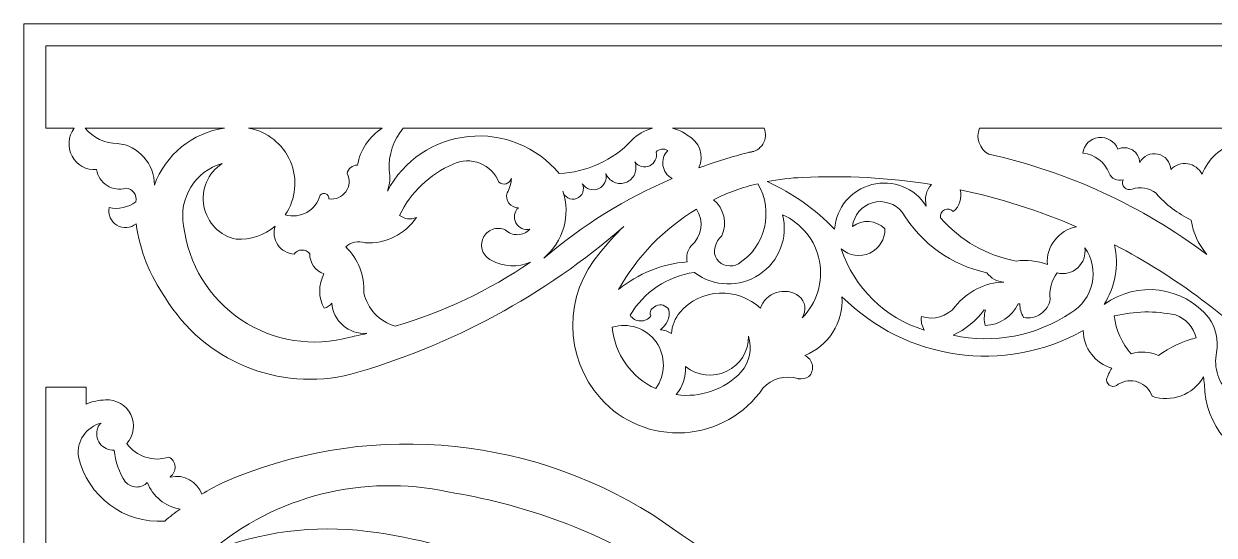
# Model space of a CAD drawing. Header units: millimetres. Extents: x 4874 to 5118, y 2699 to 2963.
# Drawn here: x 4873.8 to 4981, y 2774.8 to 2820.9 of the extents above; entities that cross this region are included whole.
import ezdxf

# ---------------------------------------------------------------- set-up
doc = ezdxf.new("R2010")
doc.units = ezdxf.units.MM
doc.header["$MEASUREMENT"] = 0
doc.layers.add('SITARA ALL', color=18, linetype='Continuous', true_color=0x000000)

msp = doc.modelspace()

# ---------------------------------------------------------------- linework, layer by layer
at = {"layer": 'SITARA ALL', "lineweight": 9}
for points, knots in [([(4873.81, 2820.88), (4873.81, 2820.88), (5117.81, 2820.88), (5117.81, 2820.88), (5117.81, 2820.88), (5117.81, 2698.88), (5117.81, 2698.88), (5117.81, 2698.88), (4873.81, 2698.88), (4873.81, 2698.88), (4873.81, 2698.88), (4873.81, 2820.88), (4873.81, 2820.88)], [0, 0, 0, 0, 0.25, 0.25, 0.25, 0.5, 0.5, 0.5, 0.75, 0.75, 0.75, 1, 1, 1, 1]), ([(4989.61, 2782.67), (4989.61, 2782.67), (4989.75, 2782.72), (4989.75, 2782.72), (4991.12, 2783.36), (4992.69, 2783.46), (4994.13, 2782.99), (5002.67, 2775.35), (5011.71, 2768.3), (5021.2, 2761.88), (5032.85, 2754.53), (5047.39, 2753.45), (5060, 2759.01), (5060.61, 2759.32), (5061.2, 2759.66), (5061.78, 2760.02), (5062.2, 2758.86), (5063.41, 2758.2), (5064.61, 2758.47), (5064.61, 2758.47), (5064.64, 2758.43), (5064.64, 2758.43), (5064.34, 2758.23), (5064.17, 2757.88), (5064.19, 2757.52), (5064.22, 2757.16), (5064.43, 2756.83), (5064.75, 2756.67), (5066.15, 2757.13), (5067.68, 2756.64), (5068.54, 2755.44), (5067.9, 2754.73), (5067.76, 2753.7), (5068.18, 2752.83), (5068.61, 2751.97), (5069.5, 2751.46), (5070.45, 2751.53), (5071.05, 2751.53), (5071.64, 2751.65), (5072.19, 2751.9), (5072.19, 2751.9), (5072.19, 2750.39), (5072.19, 2750.39), (5072.19, 2750.39), (5075.81, 2750.39), (5075.81, 2750.39), (5075.81, 2750.39), (5075.81, 2818.88), (5075.81, 2818.88), (5075.81, 2818.88), (4875.81, 2818.88), (4875.81, 2818.88), (4875.81, 2818.88), (4875.81, 2811.48), (4875.81, 2811.48), (4875.81, 2811.48), (4878.36, 2811.48), (4878.36, 2811.48), (4877.8, 2810.75), (4877.72, 2809.77), (4878.16, 2808.96), (4878.59, 2808.15), (4879.45, 2807.68), (4880.36, 2807.75), (4880.46, 2807.16), (4880.8, 2806.64), (4881.31, 2806.32), (4881.81, 2806), (4882.42, 2805.91), (4883, 2806.07), (4883.29, 2806.06), (4883.55, 2805.91), (4883.73, 2805.68), (4883.9, 2805.45), (4883.96, 2805.15), (4883.89, 2804.86), (4883.21, 2804.34), (4882.33, 2804.14), (4881.49, 2804.33), (4881.37, 2803.7), (4881.65, 2803.07), (4882.2, 2802.74), (4882.75, 2802.42), (4883.44, 2802.46), (4883.92, 2802.87), (4884.26, 2800.48), (4885.16, 2798.2), (4886.55, 2796.23), (4890, 2790.51), (4896.77, 2787.71), (4903.25, 2789.32), (4912.33, 2791.89), (4920.72, 2796.43), (4927.83, 2802.62), (4927.06, 2801.9), (4926.35, 2801.12), (4925.7, 2800.28), (4922.4, 2796.51), (4922.42, 2790.88), (4925.75, 2787.13), (4927.66, 2785.01), (4930.43, 2783.88), (4933.28, 2784.06), (4936.13, 2784.25), (4938.73, 2785.71), (4940.35, 2788.06), (4941.14, 2788.94), (4942.38, 2789.28), (4943.51, 2788.94), (4943.51, 2788.94), (4943.56, 2788.92), (4943.56, 2788.92), (4943.88, 2788.87), (4944.21, 2788.93), (4944.48, 2789.11), (4944.75, 2789.38), (4944.87, 2789.78), (4944.8, 2790.16), (4944.72, 2790.54), (4944.47, 2790.87), (4944.11, 2791.02), (4946.27, 2791.87), (4947.62, 2794), (4947.47, 2796.31), (4953.21, 2790.55), (4962.07, 2789.3), (4969.19, 2793.25), (4969.21, 2791.68), (4970.26, 2790.31), (4971.76, 2789.87), (4971.54, 2789.55), (4971.38, 2789.19), (4971.28, 2788.82), (4971.29, 2788.57), (4971.45, 2788.35), (4971.68, 2788.27), (4971.91, 2788.18), (4972.17, 2788.24), (4972.34, 2788.42), (4972.87, 2788.76), (4973.53, 2788.84), (4974.12, 2788.62), (4974.72, 2788.41), (4975.19, 2787.94), (4975.38, 2787.34), (4977.15, 2786.75), (4979.08, 2787.47), (4980.01, 2789.08), (4980.04, 2788.86), (4980.07, 2788.64), (4980.1, 2788.41), (4980.13, 2784.75), (4982.76, 2781.64), (4986.36, 2780.99), (4986.79, 2780.89), (4987.24, 2781.12), (4987.41, 2781.53), (4987.58, 2781.94), (4987.46, 2782.39), (4987.08, 2782.63), (4987.91, 2782.38), (4988.79, 2782.4), (4989.61, 2782.67)], [0, 0, 0, 0, 0.018519, 0.018519, 0.018519, 0.037037, 0.037037, 0.037037, 0.055556, 0.055556, 0.055556, 0.074074, 0.074074, 0.074074, 0.092593, 0.092593, 0.092593, 0.111111, 0.111111, 0.111111, 0.12963, 0.12963, 0.12963, 0.148148, 0.148148, 0.148148, 0.166667, 0.166667, 0.166667, 0.185185, 0.185185, 0.185185, 0.203704, 0.203704, 0.203704, 0.222222, 0.222222, 0.222222, 0.240741, 0.240741, 0.240741, 0.259259, 0.259259, 0.259259, 0.277778, 0.277778, 0.277778, 0.296296, 0.296296, 0.296296, 0.314815, 0.314815, 0.314815, 0.333333, 0.333333, 0.333333, 0.351852, 0.351852, 0.351852, 0.37037, 0.37037, 0.37037, 0.388889, 0.388889, 0.388889, 0.407407, 0.407407, 0.407407, 0.425926, 0.425926, 0.425926, 0.444444, 0.444444, 0.444444, 0.462963, 0.462963, 0.462963, 0.481481, 0.481481, 0.481481, 0.5, 0.5, 0.5, 0.518519, 0.518519, 0.518519, 0.537037, 0.537037, 0.537037, 0.555556, 0.555556, 0.555556, 0.574074, 0.574074, 0.574074, 0.592593, 0.592593, 0.592593, 0.611111, 0.611111, 0.611111, 0.62963, 0.62963, 0.62963, 0.648148, 0.648148, 0.648148, 0.666667, 0.666667, 0.666667, 0.685185, 0.685185, 0.685185, 0.703704, 0.703704, 0.703704, 0.722222, 0.722222, 0.722222, 0.740741, 0.740741, 0.740741, 0.759259, 0.759259, 0.759259, 0.777778, 0.777778, 0.777778, 0.796296, 0.796296, 0.796296, 0.814815, 0.814815, 0.814815, 0.833333, 0.833333, 0.833333, 0.851852, 0.851852, 0.851852, 0.87037, 0.87037, 0.87037, 0.888889, 0.888889, 0.888889, 0.907407, 0.907407, 0.907407, 0.925926, 0.925926, 0.925926, 0.944444, 0.944444, 0.944444, 0.962963, 0.962963, 0.962963, 0.981481, 0.981481, 0.981481, 1, 1, 1, 1]), ([(4885.57, 2806.34), (4885.59, 2808.27), (4884.15, 2809.9), (4882.23, 2810.11), (4881.11, 2810.11), (4880.04, 2810.61), (4879.33, 2811.48), (4879.33, 2811.48), (4891.89, 2811.48), (4891.89, 2811.48), (4888.99, 2811.08), (4886.56, 2809.1), (4885.57, 2806.34)], [0, 0, 0, 0, 0.25, 0.25, 0.25, 0.5, 0.5, 0.5, 0.75, 0.75, 0.75, 1, 1, 1, 1]), ([(4897.35, 2803.68), (4898.31, 2805.1), (4898.49, 2806.91), (4897.81, 2808.49), (4897.14, 2810.06), (4895.73, 2811.19), (4894.04, 2811.48), (4894.04, 2811.48), (4906.08, 2811.48), (4906.08, 2811.48), (4904.9, 2810.73), (4904.09, 2809.52), (4903.85, 2808.15), (4903.39, 2808.17), (4903, 2807.85), (4902.92, 2807.4), (4903.19, 2806.87), (4903.14, 2806.24), (4902.8, 2805.76), (4902.45, 2805.27), (4901.86, 2805.02), (4901.28, 2805.11), (4901.3, 2805.3), (4901.19, 2805.5), (4901.01, 2805.57), (4900.83, 2805.65), (4900.62, 2805.6), (4900.49, 2805.45), (4900.32, 2804.79), (4899.89, 2804.23), (4899.3, 2803.9), (4898.71, 2803.57), (4898, 2803.49), (4897.35, 2803.68)], [0, 0, 0, 0, 0.090909, 0.090909, 0.090909, 0.181818, 0.181818, 0.181818, 0.272727, 0.272727, 0.272727, 0.363636, 0.363636, 0.363636, 0.454545, 0.454545, 0.454545, 0.545455, 0.545455, 0.545455, 0.636364, 0.636364, 0.636364, 0.727273, 0.727273, 0.727273, 0.818182, 0.818182, 0.818182, 0.909091, 0.909091, 0.909091, 1, 1, 1, 1]), ([(4906.54, 2805.82), (4906.78, 2806.42), (4906.83, 2807.08), (4906.69, 2807.71), (4906.64, 2809.08), (4907.09, 2810.42), (4907.96, 2811.48), (4907.96, 2811.48), (4930.41, 2811.48), (4930.41, 2811.48), (4929.7, 2811.3), (4929.05, 2810.92), (4928.55, 2810.39), (4926.84, 2808.58), (4924.5, 2807.51), (4922.01, 2807.4), (4920.01, 2809.8), (4916.95, 2811.05), (4913.84, 2810.73), (4910.74, 2810.41), (4908, 2808.58), (4906.54, 2805.82)], [0, 0, 0, 0, 0.142857, 0.142857, 0.142857, 0.285714, 0.285714, 0.285714, 0.428571, 0.428571, 0.428571, 0.571429, 0.571429, 0.571429, 0.714286, 0.714286, 0.714286, 0.857143, 0.857143, 0.857143, 1, 1, 1, 1]), ([(4934.57, 2807.9), (4935.09, 2809), (4934.63, 2810.31), (4933.54, 2810.85), (4933.15, 2811.15), (4932.69, 2811.36), (4932.21, 2811.48), (4932.21, 2811.48), (4940.46, 2811.48), (4940.46, 2811.48), (4940.66, 2811.01), (4940.62, 2810.48), (4940.35, 2810.05), (4940.08, 2809.62), (4939.62, 2809.34), (4939.12, 2809.31), (4937.58, 2808.92), (4936.06, 2808.45), (4934.57, 2807.9)], [0, 0, 0, 0, 0.166667, 0.166667, 0.166667, 0.333333, 0.333333, 0.333333, 0.5, 0.5, 0.5, 0.666667, 0.666667, 0.666667, 0.833333, 0.833333, 0.833333, 1, 1, 1, 1]), ([(4980.3, 2800.12), (4974.48, 2804.48), (4967.8, 2807.56), (4960.69, 2809.14), (4959.86, 2809.59), (4959.5, 2810.6), (4959.84, 2811.48), (4959.84, 2811.48), (4982.2, 2811.48), (4982.2, 2811.48), (4982.58, 2811.12), (4982.84, 2810.66), (4982.95, 2810.15), (4981.55, 2809.74), (4980.41, 2808.7), (4979.89, 2807.34), (4979.63, 2807.84), (4979.15, 2808.19), (4978.59, 2808.28), (4978.03, 2808.36), (4977.46, 2808.17), (4977.07, 2807.76), (4977.04, 2808.44), (4976.56, 2809.01), (4975.9, 2809.15), (4975.24, 2809.29), (4974.59, 2808.99), (4974.28, 2808.38), (4974.26, 2808.85), (4974.01, 2809.28), (4973.61, 2809.52), (4973.21, 2809.76), (4972.72, 2809.79), (4972.3, 2809.6), (4972.03, 2810.3), (4971.32, 2810.73), (4970.57, 2810.63), (4969.82, 2810.54), (4969.24, 2809.98), (4969.16, 2809.23), (4970.22, 2809.12), (4971.13, 2808.43), (4971.52, 2807.44), (4971.71, 2806.94), (4972.26, 2806.67), (4972.78, 2806.83), (4972.66, 2806.6), (4972.71, 2806.32), (4972.89, 2806.13), (4973.07, 2805.94), (4973.35, 2805.89), (4973.58, 2806), (4974.32, 2806.26), (4975.14, 2806.11), (4975.74, 2805.62), (4976.63, 2804.61), (4977.7, 2803.78), (4978.91, 2803.2), (4979.07, 2802.06), (4979.56, 2801), (4980.3, 2800.12)], [0, 0, 0, 0, 0.05, 0.05, 0.05, 0.1, 0.1, 0.1, 0.15, 0.15, 0.15, 0.2, 0.2, 0.2, 0.25, 0.25, 0.25, 0.3, 0.3, 0.3, 0.35, 0.35, 0.35, 0.4, 0.4, 0.4, 0.45, 0.45, 0.45, 0.5, 0.5, 0.5, 0.55, 0.55, 0.55, 0.6, 0.6, 0.6, 0.65, 0.65, 0.65, 0.7, 0.7, 0.7, 0.75, 0.75, 0.75, 0.8, 0.8, 0.8, 0.85, 0.85, 0.85, 0.9, 0.9, 0.9, 0.95, 0.95, 0.95, 1, 1, 1, 1]), ([(4920.62, 2799.78), (4924.1, 2802.73), (4927.99, 2805.14), (4932.18, 2806.95), (4931.74, 2807.19), (4931.43, 2807.62), (4931.35, 2808.11), (4931.28, 2808.61), (4931.43, 2809.11), (4931.78, 2809.47), (4931.45, 2809.69), (4931, 2809.63), (4930.74, 2809.33), (4930.86, 2808.83), (4930.61, 2808.32), (4930.16, 2808.1), (4929.7, 2807.89), (4929.13, 2808.04), (4928.82, 2808.44), (4928.96, 2808.09), (4928.96, 2807.7), (4928.81, 2807.36), (4928.66, 2807.01), (4928.38, 2806.74), (4928.03, 2806.6), (4927.68, 2806.46), (4927.3, 2806.47), (4926.95, 2806.62), (4926.61, 2806.77), (4926.34, 2807.05), (4926.2, 2807.4), (4926.35, 2806.85), (4926.08, 2806.28), (4925.57, 2806.04), (4925.05, 2805.8), (4924.41, 2806), (4924.08, 2806.47), (4924.21, 2806.23), (4924.22, 2805.95), (4924.13, 2805.69), (4924.03, 2805.44), (4923.82, 2805.24), (4923.57, 2805.15), (4923.32, 2805.05), (4923.03, 2805.07), (4922.8, 2805.2), (4922.56, 2805.33), (4922.39, 2805.56), (4922.33, 2805.82), (4923.07, 2803.65), (4922.39, 2801.24), (4920.62, 2799.78)], [0, 0, 0, 0, 0.058824, 0.058824, 0.058824, 0.117647, 0.117647, 0.117647, 0.176471, 0.176471, 0.176471, 0.235294, 0.235294, 0.235294, 0.294118, 0.294118, 0.294118, 0.352941, 0.352941, 0.352941, 0.411765, 0.411765, 0.411765, 0.470588, 0.470588, 0.470588, 0.529412, 0.529412, 0.529412, 0.588235, 0.588235, 0.588235, 0.647059, 0.647059, 0.647059, 0.705882, 0.705882, 0.705882, 0.764706, 0.764706, 0.764706, 0.823529, 0.823529, 0.823529, 0.882353, 0.882353, 0.882353, 0.941176, 0.941176, 0.941176, 1, 1, 1, 1]), ([(4903.19, 2792.67), (4899.85, 2791.73), (4896.27, 2792.3), (4893.39, 2794.22), (4890.51, 2796.15), (4888.61, 2799.25), (4888.2, 2802.69), (4887.73, 2805.17), (4889.23, 2807.6), (4891.66, 2808.3), (4890.39, 2807.46), (4889.75, 2805.95), (4890.03, 2804.45), (4890.32, 2802.96), (4891.45, 2801.79), (4892.93, 2801.48), (4894.21, 2801.42), (4895.46, 2801.84), (4896.44, 2802.66), (4896.25, 2802.1), (4896.34, 2801.48), (4896.67, 2800.98), (4897.01, 2800.49), (4897.55, 2800.18), (4898.15, 2800.15), (4898.31, 2800.37), (4898.56, 2800.51), (4898.84, 2800.51), (4899.12, 2800.52), (4899.38, 2800.39), (4899.55, 2800.17), (4899.55, 2799.36), (4900.06, 2798.63), (4900.83, 2798.36), (4900.31, 2797.39), (4900.32, 2796.23), (4900.86, 2795.27), (4901.13, 2795.34), (4901.38, 2795.5), (4901.55, 2795.73), (4901.6, 2794.95), (4901.96, 2794.23), (4902.55, 2793.72), (4903.13, 2793.21), (4903.89, 2792.96), (4904.66, 2793.01), (4904.66, 2793.01), (4904.66, 2792.98), (4904.66, 2792.98), (4904.17, 2792.87), (4903.68, 2792.77), (4903.19, 2792.67)], [0, 0, 0, 0, 0.058824, 0.058824, 0.058824, 0.117647, 0.117647, 0.117647, 0.176471, 0.176471, 0.176471, 0.235294, 0.235294, 0.235294, 0.294118, 0.294118, 0.294118, 0.352941, 0.352941, 0.352941, 0.411765, 0.411765, 0.411765, 0.470588, 0.470588, 0.470588, 0.529412, 0.529412, 0.529412, 0.588235, 0.588235, 0.588235, 0.647059, 0.647059, 0.647059, 0.705882, 0.705882, 0.705882, 0.764706, 0.764706, 0.764706, 0.823529, 0.823529, 0.823529, 0.882353, 0.882353, 0.882353, 0.941176, 0.941176, 0.941176, 1, 1, 1, 1]), ([(4907.24, 2793.65), (4905.82, 2794.06), (4904.74, 2795.22), (4904.43, 2796.66), (4904.51, 2798.21), (4903.91, 2799.72), (4902.79, 2800.8), (4903.26, 2801.23), (4903.93, 2801.36), (4904.53, 2801.16), (4906.37, 2801.04), (4908.13, 2801.91), (4909.15, 2803.45), (4908.65, 2803.21), (4908.07, 2803.29), (4907.64, 2803.63), (4908.64, 2805.7), (4910.35, 2807.34), (4912.46, 2808.25), (4913.22, 2808.6), (4914.1, 2808.63), (4914.88, 2808.32), (4915.66, 2808.01), (4916.28, 2807.39), (4916.59, 2806.61), (4916.77, 2806.46), (4917.01, 2806.41), (4917.24, 2806.48), (4917.46, 2806.55), (4917.64, 2806.72), (4917.71, 2806.95), (4917.69, 2806.5), (4917.56, 2806.06), (4917.33, 2805.67), (4917.22, 2805.35), (4917.28, 2805), (4917.48, 2804.73), (4917.68, 2804.46), (4918, 2804.31), (4918.34, 2804.32), (4917.96, 2803.97), (4917.86, 2803.4), (4918.11, 2802.95), (4918.36, 2802.49), (4918.87, 2802.26), (4919.37, 2802.39), (4919.09, 2802.08), (4918.69, 2801.9), (4918.28, 2801.89), (4917.86, 2801.88), (4917.45, 2802.04), (4917.15, 2802.33), (4916.79, 2802.49), (4916.37, 2802.51), (4916, 2802.37), (4915.62, 2802.23), (4915.32, 2801.95), (4915.16, 2801.58), (4914.99, 2801.22), (4914.98, 2800.8), (4915.12, 2800.43), (4915.26, 2800.05), (4915.54, 2799.75), (4915.9, 2799.59), (4916.99, 2798.98), (4918.29, 2798.92), (4919.43, 2799.43), (4915.7, 2796.87), (4911.58, 2794.92), (4907.24, 2793.65)], [0, 0, 0, 0, 0.043478, 0.043478, 0.043478, 0.086957, 0.086957, 0.086957, 0.130435, 0.130435, 0.130435, 0.173913, 0.173913, 0.173913, 0.217391, 0.217391, 0.217391, 0.26087, 0.26087, 0.26087, 0.304348, 0.304348, 0.304348, 0.347826, 0.347826, 0.347826, 0.391304, 0.391304, 0.391304, 0.434783, 0.434783, 0.434783, 0.478261, 0.478261, 0.478261, 0.521739, 0.521739, 0.521739, 0.565217, 0.565217, 0.565217, 0.608696, 0.608696, 0.608696, 0.652174, 0.652174, 0.652174, 0.695652, 0.695652, 0.695652, 0.73913, 0.73913, 0.73913, 0.782609, 0.782609, 0.782609, 0.826087, 0.826087, 0.826087, 0.869565, 0.869565, 0.869565, 0.913043, 0.913043, 0.913043, 0.956522, 0.956522, 0.956522, 1, 1, 1, 1]), ([(4946.81, 2802.39), (4945.06, 2804.18), (4943.01, 2805.63), (4940.74, 2806.67), (4941.78, 2806.88), (4942.84, 2807), (4943.9, 2807.04), (4947.79, 2807.24), (4951.68, 2807.03), (4955.52, 2806.41), (4955.05, 2805.88), (4954.88, 2805.16), (4955.06, 2804.47), (4954.01, 2806.11), (4952.04, 2806.88), (4950.16, 2806.4), (4948.28, 2805.91), (4946.93, 2804.33), (4946.81, 2802.39)], [0, 0, 0, 0, 0.166667, 0.166667, 0.166667, 0.333333, 0.333333, 0.333333, 0.5, 0.5, 0.5, 0.666667, 0.666667, 0.666667, 0.833333, 0.833333, 0.833333, 1, 1, 1, 1]), ([(4938.15, 2799.28), (4937.49, 2798.89), (4936.65, 2799.07), (4936.21, 2799.69), (4935.76, 2800.31), (4936.07, 2801.3), (4936.65, 2801.8), (4937.15, 2802.92), (4936.86, 2804.25), (4935.91, 2805.04), (4937.18, 2805.67), (4938.51, 2806.15), (4939.88, 2806.48), (4941.36, 2804.01), (4940.59, 2800.81), (4938.15, 2799.28)], [0, 0, 0, 0, 0.2, 0.2, 0.2, 0.4, 0.4, 0.4, 0.6, 0.6, 0.6, 0.8, 0.8, 0.8, 1, 1, 1, 1]), ([(4965.96, 2799.2), (4965.06, 2799.54), (4964.1, 2799.65), (4963.14, 2799.52), (4960.49, 2800), (4958.09, 2801.38), (4956.33, 2803.42), (4956.28, 2803.71), (4956.43, 2804), (4956.69, 2804.13), (4956.96, 2804.26), (4957.29, 2804.19), (4957.48, 2803.97), (4958.07, 2804.44), (4958.31, 2805.21), (4958.1, 2805.93), (4961.7, 2805.17), (4965.22, 2804.05), (4968.59, 2802.6), (4966.97, 2802.3), (4965.83, 2800.84), (4965.96, 2799.2)], [0, 0, 0, 0, 0.142857, 0.142857, 0.142857, 0.285714, 0.285714, 0.285714, 0.428571, 0.428571, 0.428571, 0.571429, 0.571429, 0.571429, 0.714286, 0.714286, 0.714286, 0.857143, 0.857143, 0.857143, 1, 1, 1, 1]), ([(4954.88, 2793.3), (4951.35, 2794.37), (4948.55, 2797.11), (4947.41, 2800.62), (4948.11, 2799.99), (4949.11, 2799.84), (4949.97, 2800.23), (4950.82, 2800.63), (4951.36, 2801.48), (4951.33, 2802.42), (4950.54, 2803.2), (4949.3, 2803.3), (4948.42, 2802.64), (4948.53, 2803.65), (4949.25, 2804.49), (4950.22, 2804.77), (4951.2, 2805.05), (4952.27, 2804.7), (4952.9, 2803.91), (4954.58, 2801.11), (4957.33, 2799.14), (4960.52, 2798.46), (4960.88, 2797.96), (4961.44, 2797.66), (4962.05, 2797.63), (4960.33, 2797.58), (4958.73, 2796.76), (4957.67, 2795.41), (4956.94, 2794.51), (4955.72, 2794.16), (4954.62, 2794.53), (4954.56, 2794.1), (4954.65, 2793.67), (4954.88, 2793.3)], [0, 0, 0, 0, 0.090909, 0.090909, 0.090909, 0.181818, 0.181818, 0.181818, 0.272727, 0.272727, 0.272727, 0.363636, 0.363636, 0.363636, 0.454545, 0.454545, 0.454545, 0.545455, 0.545455, 0.545455, 0.636364, 0.636364, 0.636364, 0.727273, 0.727273, 0.727273, 0.818182, 0.818182, 0.818182, 0.909091, 0.909091, 0.909091, 1, 1, 1, 1]), ([(4927.36, 2796.95), (4929.03, 2799.93), (4931.44, 2802.42), (4934.36, 2804.19), (4935.07, 2803.13), (4934.86, 2801.7), (4933.88, 2800.88), (4933.55, 2800.48), (4933.42, 2799.95), (4933.54, 2799.44), (4931.27, 2799.27), (4929.11, 2798.4), (4927.36, 2796.95)], [0, 0, 0, 0, 0.25, 0.25, 0.25, 0.5, 0.5, 0.5, 0.75, 0.75, 0.75, 1, 1, 1, 1]), ([(4932.11, 2792.98), (4931.82, 2793.2), (4931.48, 2793.32), (4931.12, 2793.33), (4931.7, 2793.73), (4932, 2794.43), (4931.89, 2795.12), (4931.66, 2795.53), (4931.15, 2795.69), (4930.73, 2795.47), (4930.32, 2795.26), (4930.07, 2795), (4930.27, 2794.57), (4930.04, 2794.28), (4929.69, 2794.11), (4929.31, 2794.12), (4928.94, 2794.13), (4928.59, 2794.32), (4928.39, 2794.63), (4929.63, 2796.72), (4931.75, 2798.14), (4934.16, 2798.5), (4934.18, 2798.49), (4934.2, 2798.47), (4934.22, 2798.46), (4935.93, 2797.18), (4938.26, 2797.12), (4940.03, 2798.31), (4941.81, 2799.49), (4942.65, 2801.62), (4942.12, 2803.69), (4943.85, 2802.92), (4945.09, 2801.36), (4945.44, 2799.51), (4945.79, 2797.65), (4945.2, 2795.73), (4943.87, 2794.39), (4944.3, 2795.03), (4944.18, 2795.89), (4943.59, 2796.37), (4943, 2796.79), (4942.26, 2796.9), (4941.57, 2796.68), (4940.89, 2796.46), (4940.36, 2795.94), (4940.13, 2795.26), (4939.13, 2796.2), (4937.8, 2796.7), (4936.43, 2796.63), (4935.07, 2796.57), (4933.79, 2795.95), (4932.89, 2794.92), (4932.44, 2794.37), (4932.17, 2793.7), (4932.11, 2792.98)], [0, 0, 0, 0, 0.055556, 0.055556, 0.055556, 0.111111, 0.111111, 0.111111, 0.166667, 0.166667, 0.166667, 0.222222, 0.222222, 0.222222, 0.277778, 0.277778, 0.277778, 0.333333, 0.333333, 0.333333, 0.388889, 0.388889, 0.388889, 0.444444, 0.444444, 0.444444, 0.5, 0.5, 0.5, 0.555556, 0.555556, 0.555556, 0.611111, 0.611111, 0.611111, 0.666667, 0.666667, 0.666667, 0.722222, 0.722222, 0.722222, 0.777778, 0.777778, 0.777778, 0.833333, 0.833333, 0.833333, 0.888889, 0.888889, 0.888889, 0.944444, 0.944444, 0.944444, 1, 1, 1, 1]), ([(4957.47, 2792.84), (4958.58, 2793.35), (4959.55, 2794.14), (4960.28, 2795.13), (4960.28, 2795.13), (4960.38, 2795.08), (4960.38, 2795.08), (4960.25, 2794.63), (4960.24, 2794.16), (4960.37, 2793.71), (4961.64, 2793.77), (4962.78, 2794.51), (4963.34, 2795.65), (4963.34, 2795.65), (4963.48, 2795.66), (4963.48, 2795.66), (4963.47, 2795.23), (4963.59, 2794.81), (4963.82, 2794.44), (4964.36, 2794.33), (4964.92, 2794.44), (4965.37, 2794.76), (4965.82, 2795.07), (4966.13, 2795.56), (4966.21, 2796.1), (4966.11, 2796.94), (4966.33, 2797.78), (4966.83, 2798.46), (4967.49, 2798.28), (4968.19, 2798.45), (4968.69, 2798.91), (4969.19, 2799.36), (4969.43, 2800.04), (4969.33, 2800.71), (4969.99, 2799.78), (4970.23, 2798.62), (4969.99, 2797.51), (4969.75, 2796.4), (4969.05, 2795.44), (4968.08, 2794.86), (4964.97, 2792.77), (4961.13, 2792.04), (4957.47, 2792.84)], [0, 0, 0, 0, 0.071429, 0.071429, 0.071429, 0.142857, 0.142857, 0.142857, 0.214286, 0.214286, 0.214286, 0.285714, 0.285714, 0.285714, 0.357143, 0.357143, 0.357143, 0.428571, 0.428571, 0.428571, 0.5, 0.5, 0.5, 0.571429, 0.571429, 0.571429, 0.642857, 0.642857, 0.642857, 0.714286, 0.714286, 0.714286, 0.785714, 0.785714, 0.785714, 0.857143, 0.857143, 0.857143, 0.928571, 0.928571, 0.928571, 1, 1, 1, 1]), ([(4986.7, 2785.07), (4987.02, 2785.31), (4987.16, 2785.71), (4987.07, 2786.09), (4986.98, 2786.47), (4986.67, 2786.76), (4986.29, 2786.83), (4984.96, 2786.35), (4983.49, 2786.62), (4982.43, 2787.55), (4981.37, 2788.47), (4980.9, 2789.91), (4981.19, 2791.29), (4981.38, 2792.38), (4981.13, 2793.5), (4980.5, 2794.41), (4978.17, 2797.25), (4974.03, 2797.78), (4971.07, 2795.61), (4972.07, 2797.21), (4972.41, 2799.13), (4972.01, 2800.97), (4977.53, 2798.13), (4982.52, 2794.36), (4986.78, 2789.85), (4988.41, 2788.26), (4990.07, 2786.7), (4991.74, 2785.16), (4990.09, 2785.67), (4988.33, 2785.64), (4986.7, 2785.07)], [0, 0, 0, 0, 0.1, 0.1, 0.1, 0.2, 0.2, 0.2, 0.3, 0.3, 0.3, 0.4, 0.4, 0.4, 0.5, 0.5, 0.5, 0.6, 0.6, 0.6, 0.7, 0.7, 0.7, 0.8, 0.8, 0.8, 0.9, 0.9, 0.9, 1, 1, 1, 1]), ([(4975.96, 2791.02), (4975.19, 2791.37), (4974.32, 2791.42), (4973.51, 2791.17), (4972.65, 2792.1), (4972.11, 2793.3), (4971.98, 2794.57), (4973.78, 2795.02), (4975.66, 2795.05), (4977.48, 2794.66), (4978.42, 2794.35), (4979.13, 2793.57), (4979.35, 2792.61), (4978.13, 2792.28), (4976.99, 2791.74), (4975.96, 2791.02)], [0, 0, 0, 0, 0.2, 0.2, 0.2, 0.4, 0.4, 0.4, 0.6, 0.6, 0.6, 0.8, 0.8, 0.8, 1, 1, 1, 1]), ([(4930.7, 2788.03), (4928.5, 2789.04), (4927, 2791.15), (4926.79, 2793.56), (4928.25, 2794.01), (4929.84, 2793.48), (4930.74, 2792.23), (4931.63, 2790.98), (4931.6, 2789.27), (4930.7, 2788.03)], [0, 0, 0, 0, 0.333333, 0.333333, 0.333333, 0.666667, 0.666667, 0.666667, 1, 1, 1, 1]), ([(4932.54, 2787.49), (4933.12, 2788.2), (4933.42, 2789.1), (4933.38, 2790.02), (4934.43, 2789.16), (4935.87, 2789), (4937.09, 2789.59), (4938.3, 2790.17), (4939.07, 2791.39), (4939.05, 2792.74), (4939.39, 2791.63), (4939.14, 2790.42), (4938.4, 2789.53), (4936.9, 2787.94), (4934.71, 2787.18), (4932.54, 2787.49)], [0, 0, 0, 0, 0.2, 0.2, 0.2, 0.4, 0.4, 0.4, 0.6, 0.6, 0.6, 0.8, 0.8, 0.8, 1, 1, 1, 1]), ([(4962.02, 2755.87), (4962.02, 2755.87), (4961.88, 2755.82), (4961.88, 2755.82), (4960.5, 2755.18), (4958.94, 2755.08), (4957.49, 2755.54), (4948.96, 2763.19), (4939.92, 2770.24), (4930.43, 2776.66), (4918.77, 2784.01), (4904.23, 2785.09), (4891.63, 2779.52), (4891.02, 2779.21), (4890.42, 2778.88), (4889.84, 2778.52), (4889.43, 2779.67), (4888.22, 2780.34), (4887.02, 2780.07), (4887.02, 2780.07), (4886.98, 2780.1), (4886.98, 2780.1), (4887.29, 2780.31), (4887.46, 2780.66), (4887.43, 2781.02), (4887.41, 2781.38), (4887.2, 2781.7), (4886.87, 2781.86), (4885.48, 2781.4), (4883.94, 2781.9), (4883.08, 2783.09), (4883.73, 2783.81), (4883.87, 2784.84), (4883.44, 2785.7), (4883.02, 2786.56), (4882.13, 2787.08), (4881.17, 2787.01), (4880.58, 2787.01), (4879.99, 2786.88), (4879.44, 2786.64), (4879.44, 2786.64), (4879.44, 2788.15), (4879.44, 2788.15), (4879.44, 2788.15), (4875.81, 2788.15), (4875.81, 2788.15), (4875.81, 2788.15), (4875.81, 2719.66), (4875.81, 2719.66), (4875.81, 2719.66), (5075.81, 2719.66), (5075.81, 2719.66), (5075.81, 2719.66), (5075.81, 2727.06), (5075.81, 2727.06), (5075.81, 2727.06), (5073.27, 2727.06), (5073.27, 2727.06), (5073.83, 2727.78), (5073.9, 2728.77), (5073.47, 2729.58), (5073.03, 2730.38), (5072.18, 2730.86), (5071.26, 2730.79), (5071.17, 2731.38), (5070.82, 2731.9), (5070.32, 2732.22), (5069.82, 2732.54), (5069.2, 2732.63), (5068.63, 2732.46), (5068.34, 2732.48), (5068.07, 2732.62), (5067.9, 2732.86), (5067.73, 2733.09), (5067.66, 2733.39), (5067.73, 2733.67), (5068.41, 2734.2), (5069.3, 2734.4), (5070.14, 2734.21), (5070.26, 2734.84), (5069.97, 2735.47), (5069.42, 2735.8), (5068.87, 2736.12), (5068.19, 2736.07), (5067.7, 2735.66), (5067.37, 2738.06), (5066.47, 2740.33), (5065.08, 2742.31), (5061.62, 2748.03), (5054.85, 2750.83), (5048.37, 2749.21), (5039.3, 2746.64), (5030.91, 2742.1), (5023.8, 2735.91), (5024.56, 2736.64), (5025.28, 2737.42), (5025.93, 2738.25), (5029.23, 2742.03), (5029.21, 2747.66), (5025.88, 2751.4), (5023.97, 2753.53), (5021.19, 2754.66), (5018.34, 2754.47), (5015.49, 2754.29), (5012.9, 2752.83), (5011.28, 2750.48), (5010.48, 2749.6), (5009.25, 2749.25), (5008.11, 2749.6), (5008.11, 2749.6), (5008.06, 2749.61), (5008.06, 2749.61), (5007.75, 2749.67), (5007.42, 2749.6), (5007.15, 2749.43), (5006.88, 2749.15), (5006.76, 2748.76), (5006.83, 2748.37), (5006.9, 2747.99), (5007.16, 2747.67), (5007.51, 2747.51), (5005.36, 2746.67), (5004, 2744.53), (5004.16, 2742.22), (4998.41, 2747.98), (4989.55, 2749.24), (4982.44, 2745.28), (4982.41, 2746.86), (4981.37, 2748.23), (4979.86, 2748.67), (4980.08, 2748.99), (4980.24, 2749.34), (4980.34, 2749.72), (4980.33, 2749.97), (4980.18, 2750.18), (4979.94, 2750.27), (4979.71, 2750.36), (4979.46, 2750.3), (4979.29, 2750.12), (4978.76, 2749.78), (4978.1, 2749.7), (4977.5, 2749.91), (4976.91, 2750.12), (4976.44, 2750.6), (4976.24, 2751.2), (4974.48, 2751.79), (4972.55, 2751.06), (4971.62, 2749.46), (4971.58, 2749.68), (4971.55, 2749.9), (4971.53, 2750.12), (4971.49, 2753.78), (4968.87, 2756.9), (4965.27, 2757.55), (4964.83, 2757.65), (4964.39, 2757.42), (4964.22, 2757.01), (4964.05, 2756.6), (4964.17, 2756.14), (4964.54, 2755.9), (4963.72, 2756.15), (4962.83, 2756.14), (4962.02, 2755.87)], [0, 0, 0, 0, 0.018519, 0.018519, 0.018519, 0.037037, 0.037037, 0.037037, 0.055556, 0.055556, 0.055556, 0.074074, 0.074074, 0.074074, 0.092593, 0.092593, 0.092593, 0.111111, 0.111111, 0.111111, 0.12963, 0.12963, 0.12963, 0.148148, 0.148148, 0.148148, 0.166667, 0.166667, 0.166667, 0.185185, 0.185185, 0.185185, 0.203704, 0.203704, 0.203704, 0.222222, 0.222222, 0.222222, 0.240741, 0.240741, 0.240741, 0.259259, 0.259259, 0.259259, 0.277778, 0.277778, 0.277778, 0.296296, 0.296296, 0.296296, 0.314815, 0.314815, 0.314815, 0.333333, 0.333333, 0.333333, 0.351852, 0.351852, 0.351852, 0.37037, 0.37037, 0.37037, 0.388889, 0.388889, 0.388889, 0.407407, 0.407407, 0.407407, 0.425926, 0.425926, 0.425926, 0.444444, 0.444444, 0.444444, 0.462963, 0.462963, 0.462963, 0.481481, 0.481481, 0.481481, 0.5, 0.5, 0.5, 0.518519, 0.518519, 0.518519, 0.537037, 0.537037, 0.537037, 0.555556, 0.555556, 0.555556, 0.574074, 0.574074, 0.574074, 0.592593, 0.592593, 0.592593, 0.611111, 0.611111, 0.611111, 0.62963, 0.62963, 0.62963, 0.648148, 0.648148, 0.648148, 0.666667, 0.666667, 0.666667, 0.685185, 0.685185, 0.685185, 0.703704, 0.703704, 0.703704, 0.722222, 0.722222, 0.722222, 0.740741, 0.740741, 0.740741, 0.759259, 0.759259, 0.759259, 0.777778, 0.777778, 0.777778, 0.796296, 0.796296, 0.796296, 0.814815, 0.814815, 0.814815, 0.833333, 0.833333, 0.833333, 0.851852, 0.851852, 0.851852, 0.87037, 0.87037, 0.87037, 0.888889, 0.888889, 0.888889, 0.907407, 0.907407, 0.907407, 0.925926, 0.925926, 0.925926, 0.944444, 0.944444, 0.944444, 0.962963, 0.962963, 0.962963, 0.981481, 0.981481, 0.981481, 1, 1, 1, 1]), ([(4880.79, 2784.93), (4880.64, 2784.83), (4880.52, 2784.68), (4880.47, 2784.5), (4880.3, 2784.03), (4880.37, 2783.5), (4880.67, 2783.09), (4880.97, 2782.69), (4881.45, 2782.46), (4881.96, 2782.49), (4882.04, 2781.46), (4882.39, 2780.47), (4882.98, 2779.62), (4883.23, 2779.34), (4883.58, 2779.18), (4883.95, 2779.17), (4884.32, 2779.17), (4884.68, 2779.32), (4884.93, 2779.59), (4885.41, 2778.32), (4886.54, 2777.41), (4887.88, 2777.19), (4887.41, 2776.85), (4886.95, 2776.48), (4886.5, 2776.1), (4882.84, 2775.86), (4879.55, 2778.32), (4878.73, 2781.9), (4878.54, 2783.29), (4879.43, 2784.6), (4880.79, 2784.93)], [0, 0, 0, 0, 0.1, 0.1, 0.1, 0.2, 0.2, 0.2, 0.3, 0.3, 0.3, 0.4, 0.4, 0.4, 0.5, 0.5, 0.5, 0.6, 0.6, 0.6, 0.7, 0.7, 0.7, 0.8, 0.8, 0.8, 0.9, 0.9, 0.9, 1, 1, 1, 1]), ([(4911.99, 2778.73), (4918.58, 2777.69), (4924.9, 2775.4), (4930.63, 2771.99), (4928.57, 2770.53), (4927.82, 2767.83), (4928.84, 2765.52), (4921.74, 2770.72), (4913.46, 2774.04), (4904.74, 2775.18), (4899.95, 2775.77), (4895.08, 2775.15), (4890.59, 2773.36), (4896.49, 2778.39), (4904.42, 2780.37), (4911.99, 2778.73)], [0, 0, 0, 0, 0.2, 0.2, 0.2, 0.4, 0.4, 0.4, 0.6, 0.6, 0.6, 0.8, 0.8, 0.8, 1, 1, 1, 1])]:
    msp.add_open_spline(points, degree=3, knots=knots, dxfattribs=at)
msp.add_open_spline([(4939.53, 2809.39), (4939.39, 2809.37), (4939.26, 2809.34), (4939.12, 2809.31)], degree=3, dxfattribs=at)

doc.saveas('drawing.dxf')
